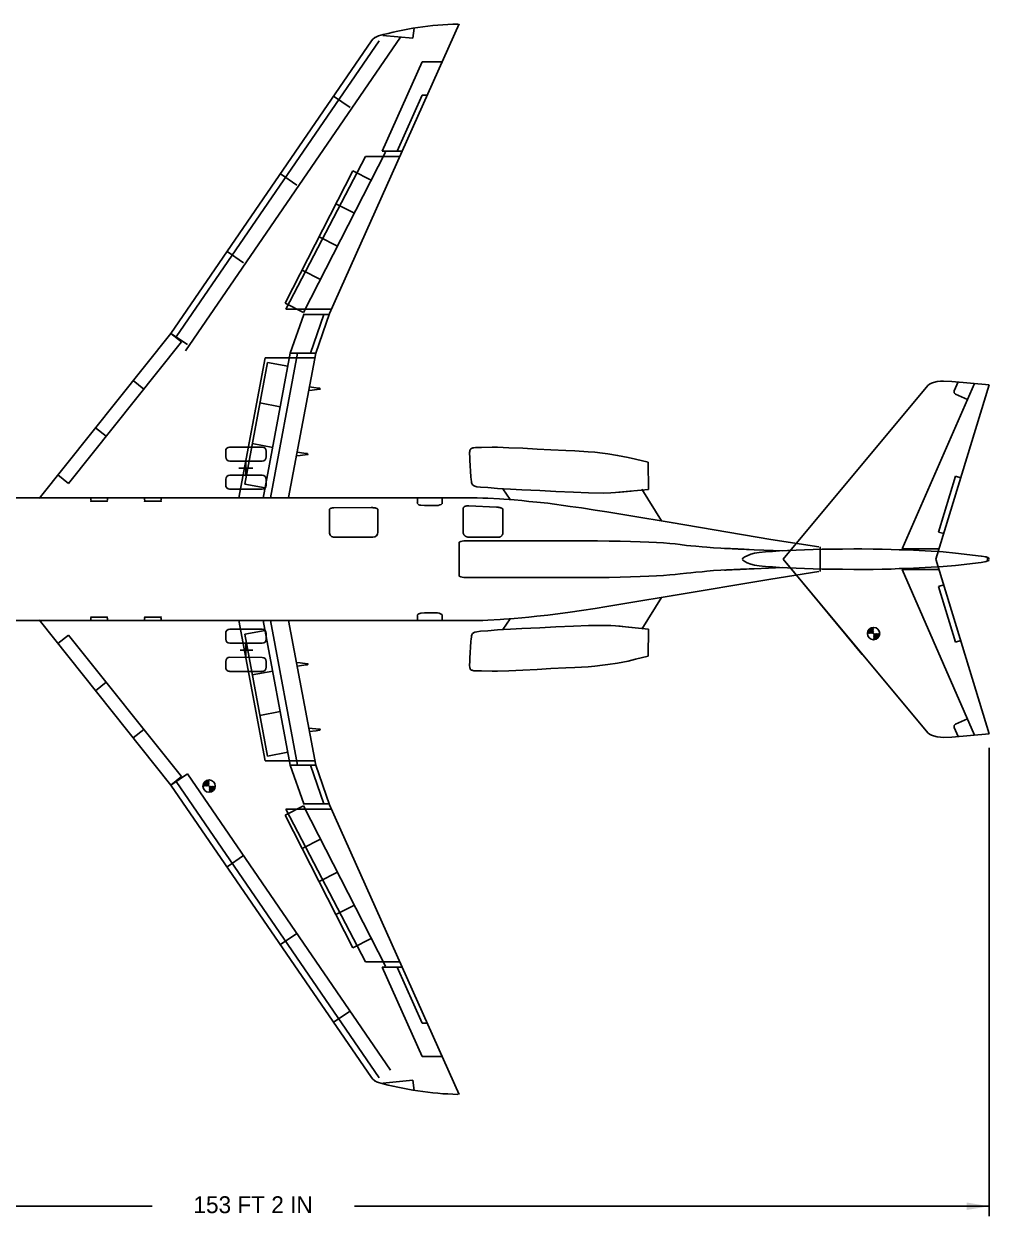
# Model space of a CAD drawing. Extents: x -1358 to 1969, y -513 to 1926.
# Drawn here: x 802 to 1968, y 485 to 1926 of the extents above; entities that cross this region are included whole.
import ezdxf
from ezdxf.enums import TextEntityAlignment as Align

# ---------------------------------------------------------------- set-up
doc = ezdxf.new("R2010")
doc.units = 0
doc.layers.get('0').update_dxf_attribs({"linetype": 'CONTINUOUS'})
doc.layers.add('10', color=7, linetype='CONTINUOUS')

msp = doc.modelspace()

# ---------------------------------------------------------------- linework, layer by layer
at = {"linetype": 'CONTINUOUS'}
for p, q in [((1968.015, 1050.613152), (1968.015, 484.63285)), ((130.015, 496.63285), (956.538206, 496.63285)), ((1201.233266, 496.63285), (1968.015, 496.63285))]:
    msp.add_line(p, q, dxfattribs=at)
msp.add_solid([(1941.015, 501.13285), (1941.015, 492.13285), (1968.015, 496.63285)], dxfattribs=at)
at = {"layer": '10', "color": 7, "linetype": 'CONTINUOUS'}
for p, q in [((1170.9907, 1575.5785), (1327.3759, 1925.7979)), ((1271.4001, 1908.485), (1273.2001, 1920.6849)), ((979.3029, 1551.6116), (1221.6572, 1905.177)), ((985.4918, 1547.3809), (1230.9222, 1905.4342)), ((996.7738, 1530.4153), (1256.8606, 1909.8505)), ((1224.7334, 1909.6648), (1225.5771, 1909.088)), ((1235.2001, 1911.8849), (1271.4001, 1908.485)), ((1234.504, 1771.7593), (1282.7753, 1879.8608)), ((1282.7753, 1879.8608), (1306.8634, 1879.8608)), ((1175.8732, 1838.3837), (1195.6777, 1824.8457)), ((1252.7892, 1771.7593), (1283.045, 1839.5162)), ((1283.045, 1839.5162), (1288.8481, 1839.5162)), ((1117.9458, 1580.9711), (1214.5475, 1765.418)), ((1139.6276, 1576.8268), (1238.4348, 1770.511)), ((1214.5475, 1765.418), (1255.7606, 1765.418)), ((1234.504, 1771.7593), (1258.5923, 1771.7593)), ((1111.4795, 1744.441), (1131.2841, 1730.9031)), ((1117.3517, 1588.1597), (1199.0601, 1748.326)), ((1199.0601, 1748.326), (1221.3359, 1736.9932)), ((1178.6329, 1708.2844), (1200.9088, 1696.9515)), ((1158.2058, 1668.2428), (1180.4817, 1656.91)), ((1047.0858, 1650.4985), (1066.8904, 1636.9604)), ((1137.7788, 1628.2012), (1160.0546, 1616.8683)), ((1117.3517, 1588.1597), (1139.6276, 1576.8268)), ((1117.9458, 1580.9711), (1173.3988, 1580.9711)), ((1123.4607, 1527.6443), (1139.8273, 1574.3302)), ((1139.0496, 1574.3302), (1170.4333, 1574.3302)), ((1147.8295, 1527.6443), (1164.196, 1574.3302)), ((1154.1865, 1527.6443), (1170.9907, 1575.5785)), ((819.8802, 1352.0237), (979.3029, 1551.6116)), ((979.3029, 1551.6116), (999.1074, 1538.0736)), ((979.3045, 1551.6135), (992.2035, 1541.3385)), ((855.6392, 1370.368), (992.2035, 1541.3385)), ((1090.6322, 1352.5953), (1123.4607, 1527.6443)), ((1099.439, 1353.0055), (1132.1907, 1527.6443)), ((1121.4985, 1353.3453), (1154.1865, 1527.6443)), ((1123.4607, 1527.6443), (1154.1865, 1527.6443)), ((1061.4233, 1352.9445), (1093.1752, 1522.2517)), ((1068.3478, 1369.3937), (1095.9601, 1516.6283)), ((1093.1752, 1522.2517), (1153.1752, 1522.2517)), ((1095.9601, 1516.6283), (1120.5328, 1512.0325)), ((933.783, 1494.6233), (946.6821, 1484.3483)), ((1719.237676, 1278.6869), (1893.931576, 1488.6869)), ((1863.042276, 1291.2869), (1950.382704, 1491.207127)), ((1893.931176, 1488.687), (1895.991176, 1490.203)), ((1895.991176, 1490.203), (1898.302176, 1491.424)), ((1898.302176, 1491.424), (1900.770176, 1492.288)), ((1900.770176, 1492.288), (1905.284176, 1493.359)), ((1903.637676, 1278.6869), (1968.01536, 1489.616372)), ((1905.284176, 1493.359), (1909.142176, 1493.873)), ((1909.142176, 1493.873), (1913.031176, 1494.004)), ((1913.031176, 1494.004), (1922.961176, 1493.681)), ((1922.961176, 1493.681), (1968.01536, 1489.616372)), ((1925.883676, 1482.0891), (1930.644862, 1492.987805)), ((1927.398076, 1478.1539), (1941.718376, 1471.6868)), ((1086.756, 1467.55), (1111.3287, 1462.9543)), ((888.2616, 1437.6332), (901.1606, 1427.3582)), ((1077.5519, 1418.4719), (1102.4341, 1413.8182)), ((1340.5612, 1398.2448), (1341.7536, 1378.2941)), ((1540.5676, 1399.6188), (1556.0561, 1395.8389)), ((1061.4088, 1388.7769), (1078.1833, 1388.7769)), ((1069.9, 1380.4491), (1069.9, 1396.885)), ((1556.0561, 1395.8389), (1556.1969, 1363.1174)), ((842.7401, 1380.6431), (855.6392, 1370.368)), ((1068.3478, 1369.3937), (1092.9205, 1364.798)), ((1906.849576, 1311.4774), (1927.429676, 1378.9067)), ((1927.429676, 1378.9067), (1933.646576, 1377.0093)), ((1380.4352, 1363.7166), (1389.266, 1350.715)), ((1520.3086, 1359.5816), (1556.1969, 1363.1174)), ((1548.421, 1363.268), (1572.0434, 1324.9517)), ((732.1296, 1352.6862), (1134.1, 1352.6862)), ((1176.1857, 1340.9694), (1221.289, 1341.078)), ((1339.385, 1343.14), (1372.7878, 1341.5498)), ((1170.6623, 1311.2616), (1170.8657, 1338.4527)), ((1229.2929, 1338.7931), (1229.3227, 1311.3587)), ((1332.392, 1311.127), (1332.4414, 1339.5268)), ((1380.342, 1311.4128), (1380.443, 1338.663)), ((1583.9219, 1322.9268), (1704.15, 1302.687)), ((1906.849576, 1311.4774), (1913.066476, 1309.58)), ((1176.6796, 1305.2168), (1223.3401, 1305.3522)), ((1327.5958, 1299.3118), (1327.6415, 1258.0435)), ((1335.1818, 1300.9369), (1463.2408, 1300.9369)), ((1339.2517, 1305.4892), (1374.253, 1305.352)), ((1704.15, 1302.687), (1761.9999, 1293.687)), ((1684.071, 1290.218), (1718.569, 1288.807)), ((1763.8999, 1263.687), (1763.8999, 1293.687)), ((1863.146276, 1291.2869), (1907.587276, 1291.2869)), ((1684.071, 1267.156), (1718.569, 1268.567)), ((1719.237676, 1278.6869), (1893.931576, 1068.6869)), ((1723.584676, 1273.5657), (1814.733276, 1163.5544)), ((1903.637676, 1278.6869), (1968.015, 1067.758608)), ((1335.1818, 1256.4369), (1463.2408, 1256.4369)), ((1583.9215, 1234.4474), (1704.15, 1254.687)), ((1583.9219, 1234.4474), (1704.15, 1254.687)), ((1704.15, 1254.687), (1761.9999, 1263.687)), ((1863.042276, 1266.0869), (1950.382361, 1066.167458)), ((1863.146276, 1266.0869), (1907.587276, 1266.0869)), ((1906.849576, 1245.8964), (1913.066476, 1247.7938)), ((1906.849576, 1245.8964), (1927.429676, 1178.467)), ((1548.421, 1194.106), (1572.0434, 1232.4223)), ((732.1294, 1204.688), (1134.0997, 1204.688)), ((819.9328, 1205.2822), (979.3029, 1005.7603)), ((1061.3745, 1204.688), (1093.1752, 1035.1201)), ((1090.6488, 1204.688), (1123.4607, 1029.7275)), ((1099.3787, 1204.688), (1132.1907, 1029.7275)), ((1121.3745, 1204.688), (1154.1865, 1029.7275)), ((1380.4352, 1193.6574), (1389.266, 1206.659)), ((1520.3086, 1197.7922), (1556.1969, 1194.2563)), ((1820.900976, 1189.5535), (1827.611076, 1196.2634)), ((842.7401, 1176.7288), (855.6392, 1187.0038)), ((855.6392, 1187.0038), (992.2035, 1016.0334)), ((1068.3478, 1187.9781), (1092.9205, 1192.5739)), ((1068.3478, 1187.9781), (1095.9601, 1040.7435)), ((1556.0561, 1161.5349), (1556.1969, 1194.2563)), ((1820.998576, 1188.8026), (1828.361876, 1196.1659)), ((1821.075076, 1190.576), (1826.588476, 1196.0895)), ((1821.517976, 1191.8676), (1825.296976, 1195.6465)), ((1821.847176, 1188.8026), (1828.361876, 1195.3174)), ((1822.695676, 1188.8026), (1828.361876, 1194.4687)), ((1823.544276, 1188.8026), (1828.361876, 1193.6202)), ((1824.392776, 1188.8026), (1828.361876, 1192.7717)), ((1825.241276, 1188.8026), (1828.361876, 1191.9232)), ((1826.089776, 1188.8026), (1828.361876, 1191.0747)), ((1826.938276, 1188.8026), (1828.361876, 1190.2262)), ((1827.786776, 1188.8026), (1828.361876, 1189.3777)), ((1828.361876, 1187.9541), (1829.210376, 1188.8026)), ((1828.361876, 1187.1056), (1830.058876, 1188.8026)), ((1828.361876, 1186.2571), (1830.907476, 1188.8026)), ((1828.361876, 1185.4084), (1831.755976, 1188.8026)), ((1828.361876, 1184.5599), (1832.604576, 1188.8026)), ((1828.361876, 1183.7114), (1833.453076, 1188.8026)), ((1828.361876, 1182.8629), (1834.301576, 1188.8026)), ((1828.361876, 1182.0144), (1835.150076, 1188.8026)), ((1828.501376, 1181.3053), (1835.859076, 1188.6631)), ((1829.424176, 1181.3796), (1835.784876, 1187.7404)), ((1830.511876, 1181.6189), (1835.545576, 1186.6526)), ((1831.970576, 1182.229), (1834.935476, 1185.1938)), ((1062.842, 1168.597), (1078.359, 1168.597)), ((1062.8422, 1168.5969), (1078.3588, 1168.5969)), ((1069.9, 1160.4888), (1069.9, 1176.9247)), ((1340.5612, 1159.129), (1341.7536, 1179.0797)), ((1927.429676, 1178.467), (1933.646576, 1180.3645)), ((1540.5676, 1157.755), (1556.0561, 1161.5349)), ((1077.5519, 1138.8999), (1102.4341, 1143.5536)), ((888.2616, 1119.7386), (901.1606, 1130.0137)), ((1086.756, 1089.8218), (1111.3287, 1094.4175)), ((1927.398076, 1079.2198), (1941.718376, 1085.687)), ((933.783, 1062.7485), (946.6821, 1073.0236)), ((1893.931176, 1068.687), (1895.991176, 1067.171)), ((1895.991176, 1067.171), (1898.302176, 1065.95)), ((1922.961176, 1063.693), (1968.015, 1067.758608)), ((1925.883676, 1075.2847), (1930.644705, 1064.386353)), ((1898.302176, 1065.95), (1900.770176, 1065.086)), ((1900.770176, 1065.086), (1905.284176, 1064.015)), ((1905.284176, 1064.015), (1909.142176, 1063.5)), ((1909.142176, 1063.5), (1913.031176, 1063.37)), ((1913.031176, 1063.37), (1922.961176, 1063.693)), ((1095.9601, 1040.7435), (1120.5328, 1045.3394)), ((1093.1752, 1035.1201), (1153.1752, 1035.1201)), ((1123.4607, 1029.7275), (1154.1865, 1029.7275)), ((1123.4607, 1029.7275), (1139.8273, 983.0417)), ((1147.8295, 1029.7275), (1164.196, 983.0417)), ((1154.1865, 1029.7275), (1170.9907, 981.7934)), ((979.3029, 1005.7603), (999.1074, 1019.2983)), ((979.3045, 1005.7584), (992.2035, 1016.0333)), ((985.4918, 1009.991), (1230.9222, 651.9377)), ((999.1075, 1019.2983), (1244.538, 661.2451)), ((1017.8788, 1005.2481), (1024.5889, 1011.9581)), ((1017.9764, 1004.4972), (1025.3397, 1011.8604)), ((1018.0529, 1006.2706), (1023.5663, 1011.7841)), ((1018.4958, 1007.5621), (1022.2748, 1011.3411)), ((1018.825, 1004.4972), (1025.3397, 1011.0119)), ((1019.6736, 1004.4972), (1025.3397, 1010.1634)), ((1020.5221, 1004.4972), (1025.3397, 1009.3149)), ((979.3029, 1005.7603), (1221.6572, 652.1948)), ((1021.3706, 1004.4972), (1025.3397, 1008.4663)), ((1022.2191, 1004.4972), (1025.3397, 1007.6178)), ((1023.0676, 1004.4972), (1025.3397, 1006.7693)), ((1023.9161, 1004.4972), (1025.3397, 1005.9207)), ((1024.7646, 1004.4972), (1025.3397, 1005.0722)), ((1025.3397, 1003.6487), (1026.1882, 1004.4972)), ((1025.3397, 1002.8001), (1027.0367, 1004.4972)), ((1025.3397, 1001.9516), (1027.8853, 1004.4972)), ((1025.3397, 1001.1031), (1028.7339, 1004.4972)), ((1025.3397, 1000.2546), (1029.5824, 1004.4972)), ((1025.3397, 999.406), (1030.4309, 1004.4972)), ((1025.3397, 998.5575), (1031.2794, 1004.4972)), ((1025.3397, 997.709), (1032.1279, 1004.4972)), ((1025.4792, 996.9999), (1032.837, 1004.3577)), ((1026.402, 997.0742), (1032.7627, 1003.4349)), ((1027.4897, 997.3134), (1032.5234, 1002.3472)), ((1028.9485, 997.9236), (1031.9133, 1000.8885)), ((1117.3517, 969.2122), (1139.6276, 980.5451)), ((1139.0496, 983.0417), (1170.4333, 983.0417)), ((1139.6276, 980.5451), (1238.4348, 786.8609)), ((1170.9907, 981.7934), (1327.3759, 631.574)), ((1117.3517, 969.2122), (1199.0601, 809.0458)), ((1117.9458, 976.4008), (1214.5475, 791.9539)), ((1117.9458, 976.4008), (1173.3988, 976.4008)), ((1137.7788, 929.1707), (1160.0546, 940.5035)), ((1047.0858, 906.8734), (1066.8904, 920.4114)), ((1158.2058, 889.129), (1180.4817, 900.4619)), ((1178.6329, 849.0874), (1200.9088, 860.4203)), ((1111.4795, 812.9308), (1131.2841, 826.4687)), ((1199.0601, 809.0458), (1221.3359, 820.3787)), ((1214.5475, 791.9539), (1255.7606, 791.9539)), ((1234.504, 785.6126), (1282.7753, 677.511)), ((1234.504, 785.6126), (1258.5923, 785.6126)), ((1252.7892, 785.6126), (1283.045, 717.8557)), ((1175.8732, 718.9882), (1195.6777, 732.5261)), ((1283.045, 717.8557), (1288.8481, 717.8557)), ((1282.7753, 677.511), (1306.8634, 677.511)), ((1235.2001, 645.487), (1271.4001, 648.8869)), ((1271.4001, 648.8869), (1273.2001, 636.687)), ((1224.7334, 647.7071), (1225.5771, 648.2838))]:
    msp.add_line(p, q, dxfattribs=at)
for points in [[(1146.272, 1486.982), (1154.676, 1485.987), (1158.872, 1485.438), (1158.864, 1485.387), (1159.081, 1485.18), (1159.193, 1484.902), (1159.178, 1484.603), (1159.039, 1484.338), (1159.689874, 1484.288259), (1158.803, 1484.154), (1150.033, 1483.185), (1145.6428, 1482.7514)], [(1050.4406, 1397.2762), (1089.4046, 1397.3125), (1091.3166, 1397.6944), (1092.9371, 1398.7786), (1094.0198, 1400.4001), (1094.4, 1402.3124), (1094.4001, 1409.2773), (1094.0191, 1411.1918), (1092.934, 1412.8146), (1091.3103, 1413.8981), (1089.3954, 1414.2774), (1050.3918, 1414.2411), (1048.4733, 1413.8565), (1046.8493, 1412.765), (1045.7686, 1411.1338), (1045.3966, 1409.2128), (1045.436, 1402.2479), (1045.8252, 1400.3421), (1046.9121, 1398.729), (1048.5323, 1397.6528), (1050.4406, 1397.2762)], [(1340.5612, 1398.2448), (1340.259129, 1402.935114), (1340.162144, 1405.751874), (1340.181099, 1407.629847), (1340.280722, 1408.970446), (1340.446933, 1409.974592), (1340.676311, 1410.753931), (1340.972424, 1411.375393), (1341.344969, 1411.881451), (1341.81063, 1412.300234), (1342.395618, 1412.65094), (1343.14077, 1412.946858), (1344.111394, 1413.197047), (1345.417192, 1413.407128), (1347.256228, 1413.579184), (1350.024794, 1413.710134), (1354.6463, 1413.7857)], [(1540.5676, 1399.6188), (1531.588, 1401.8148), (1519.006, 1404.1478), (1507.172, 1405.9508), (1500.858, 1406.6958), (1491.681, 1407.8938), (1483.482, 1408.6338), (1467.408, 1409.5878), (1456.335, 1410.0248), (1438.518, 1410.9768), (1421.829, 1411.7958), (1404.369, 1412.7248), (1387.652, 1413.5068), (1373.702, 1414.1858), (1367.63, 1414.1548), (1354.6463, 1413.7857)], [(1131.607, 1407.915), (1140.01, 1406.919), (1144.206, 1406.37), (1144.199, 1406.319), (1144.416, 1406.113), (1144.527, 1405.835), (1144.512, 1405.536), (1144.374, 1405.27), (1145.024644, 1405.220511), (1144.137, 1405.087), (1135.368, 1404.117), (1130.9777, 1403.6835)], [(1089.3954, 1363.2762), (1050.3918, 1363.3124), (1048.4733, 1363.6971), (1046.8493, 1364.7886), (1045.7686, 1366.4197), (1045.3966, 1368.3407), (1045.436, 1375.3057), (1045.8252, 1377.2115), (1046.9121, 1378.8245), (1048.5323, 1379.9008), (1050.4406, 1380.2774), (1089.4046, 1380.2411), (1091.3166, 1379.8592), (1092.9371, 1378.775), (1094.0198, 1377.1535), (1094.4, 1375.2412), (1094.4001, 1368.2762), (1094.0191, 1366.3617), (1092.934, 1364.739), (1091.3103, 1363.6554), (1089.3954, 1363.2762)], [(1362.378, 1365.2358), (1353.174912, 1365.847909), (1348.93706, 1366.371734), (1346.498076, 1366.948856), (1345.628857, 1367.28549), (1344.911056, 1367.670916), (1344.307824, 1368.1219), (1343.793205, 1368.66144), (1343.348307, 1369.322819), (1342.958912, 1370.156786), (1342.613893, 1371.245351), (1342.303993, 1372.73081), (1342.020588, 1374.884197), (1341.7536, 1378.2941)], [(1362.378, 1365.2358), (1373.989, 1364.1128), (1381.056, 1363.6818), (1389.562, 1363.2368), (1403.394, 1362.4818), (1425.019, 1361.5508), (1444.347, 1360.4468), (1465.747, 1359.5568), (1483.725, 1358.7708), (1501.619, 1358.6248), (1510.797, 1358.9388), (1522.039, 1359.7288), (1535.2742, 1361.0561)], [(902.4503, 1352.685), (902.3875, 1350.187), (902.2031, 1349.721), (901.9083, 1349.316), (901.5219, 1348.996), (901.0683, 1348.783), (902.446559, 1348.706059), (900.5759, 1348.689), (884.0754, 1348.72), (882.208233, 1348.757763), (883.5987, 1348.875), (883.1755, 1349.144), (882.8322, 1349.509), (882.5908, 1349.949), (882.466, 1350.434), (882.4503, 1352.6845)], [(967.4504, 1352.685), (967.3876, 1350.187), (967.203, 1349.721), (966.9082, 1349.316), (966.5219, 1348.996), (966.0683, 1348.783), (967.446559, 1348.706059), (965.5759, 1348.689), (949.0755, 1348.72), (947.20833, 1348.757763), (948.5987, 1348.875), (948.1755, 1349.144), (947.8322, 1349.509), (947.5908, 1349.949), (947.466, 1350.434), (947.4504, 1352.6845)], [(1134.1, 1352.687), (1330, 1352.687), (1348.478074, 1352.747578), (1349.511108, 1352.791675), (1343.178, 1352.831), (1356.355, 1352.608), (1362.268, 1352.366), (1376.416, 1351.59), (1381.509, 1351.181), (1393.932, 1350.366), (1403.309, 1349.466), (1411.921, 1348.564), (1421.563, 1347.722), (1434.729, 1346.297), (1461.763, 1342.511), (1475.568, 1340.67), (1491.884, 1338.072), (1505.977, 1335.94), (1535.12, 1330.968), (1551.893, 1328.198), (1566.691, 1325.775), (1583.819, 1322.883), (1585.323081, 1322.643163), (1583.859, 1322.93), (1583.9216, 1322.9272)], [(1176.1857, 1340.9694), (1175.641479, 1340.914364), (1175.097543, 1340.84591), (1174.558957, 1340.76319), (1174.031419, 1340.665508), (1173.521189, 1340.552367), (1173.03497, 1340.423518), (1172.579746, 1340.279007), (1172.162575, 1340.119216), (1171.790344, 1339.944889), (1171.469508, 1339.757146), (1171.330192, 1339.658695), (1171.205806, 1339.557474), (1171.096913, 1339.453723), (1171.004, 1339.347698), (1170.927474, 1339.239674), (1170.867652, 1339.129935), (1170.824762, 1339.018782), (1170.798939, 1338.906522), (1170.790223, 1338.793467), (1170.798558, 1338.679935), (1170.823797, 1338.566241), (1170.8657, 1338.4527)], [(1229.2929, 1338.7931), (1229.286581, 1338.889576), (1229.267324, 1338.987385), (1229.234373, 1339.086337), (1229.186987, 1339.186218), (1229.12445, 1339.286795), (1229.04608, 1339.387809), (1228.951236, 1339.48898), (1228.839334, 1339.590008), (1228.709853, 1339.690572), (1228.56235, 1339.790331), (1228.396467, 1339.88893), (1228.211945, 1339.985999), (1227.786499, 1340.174014), (1227.286247, 1340.351266), (1226.713508, 1340.514659), (1226.072784, 1340.661257), (1225.370732, 1340.788433), (1224.61597, 1340.89401), (1223.818744, 1340.976377), (1222.990466, 1341.034573), (1222.143182, 1341.068317), (1221.289, 1341.078)], [(1277.132, 1352.496), (1277.123, 1347.446), (1277.026, 1347.13), (1277.002, 1346.595), (1277.166, 1345.941), (1277.425, 1345.585), (1278.515, 1344.716), (1279.001, 1344.459), (1279.847, 1344.197), (1281.128, 1344.001), (1285.866, 1343.68), (1299.766, 1343.705), (1301.113785, 1343.6952), (1299.75, 1343.627), (1299.773, 1343.572), (1299.838, 1343.526), (1299.976, 1343.49), (1300.65, 1343.508), (1302.317, 1343.801), (1304.176, 1344.264), (1305.611, 1344.783), (1306.347, 1345.18), (1306.788, 1345.564), (1307.026, 1345.95), (1307.149, 1346.467), (1307.136, 1347.26), (1307.074, 1347.792), (1307.0318, 1352.292)], [(1332.4414, 1339.5268), (1332.448598, 1339.776775), (1332.469248, 1340.01694), (1332.503279, 1340.247448), (1332.550634, 1340.468443), (1332.611264, 1340.680062), (1332.685133, 1340.88243), (1332.772215, 1341.075669), (1332.872495, 1341.259888), (1332.985968, 1341.435192), (1333.11264, 1341.601676), (1333.252526, 1341.75943), (1333.405654, 1341.908535), (1333.572061, 1342.049065), (1333.751794, 1342.181088), (1333.944911, 1342.304665), (1334.151481, 1342.41985), (1334.371583, 1342.52669), (1334.605306, 1342.625225), (1334.852752, 1342.71549), (1335.114031, 1342.797512), (1335.389268, 1342.871313), (1335.678595, 1342.936907), (1335.982159, 1342.994302), (1336.300118, 1343.0435), (1336.979908, 1343.117277), (1337.719473, 1343.158121), (1338.520525, 1343.165807), (1339.385, 1343.14)], [(1380.443, 1338.663), (1380.437698, 1338.778076), (1380.420563, 1338.893981), (1380.391023, 1339.010545), (1380.348513, 1339.127583), (1380.29248, 1339.244898), (1380.222385, 1339.362277), (1380.137714, 1339.479494), (1380.037975, 1339.59631), (1379.922709, 1339.712472), (1379.791493, 1339.827719), (1379.643947, 1339.941773), (1379.479737, 1340.054352), (1379.298584, 1340.165162), (1379.100267, 1340.273903), (1378.651576, 1340.483956), (1378.133249, 1340.682046), (1377.546092, 1340.865726), (1376.892221, 1341.032643), (1376.175102, 1341.180618), (1375.39953, 1341.307725), (1374.571546, 1341.412364), (1373.69829, 1341.493318), (1372.7878, 1341.5498)], [(1332.392, 1311.127), (1332.390029, 1310.900226), (1332.401693, 1310.664635), (1332.428102, 1310.420754), (1332.470327, 1310.169259), (1332.529374, 1309.910988), (1332.606158, 1309.646946), (1332.701472, 1309.378306), (1332.815952, 1309.106402), (1332.950056, 1308.832726), (1333.104024, 1308.558907), (1333.277863, 1308.286691), (1333.471321, 1308.017915), (1333.683875, 1307.754469), (1333.914725, 1307.498264), (1334.162798, 1307.251185), (1334.42676, 1307.015052), (1334.705036, 1306.791576), (1334.995841, 1306.582316), (1335.297221, 1306.388648), (1335.607092, 1306.211733), (1335.923289, 1306.052491), (1336.243617, 1305.911592), (1336.565895, 1305.789449), (1336.888008, 1305.686215), (1337.207941, 1305.601804), (1337.523819, 1305.5359), (1337.83393, 1305.487981), (1338.136752, 1305.45735), (1338.430958, 1305.443161), (1338.715429, 1305.444451), (1338.989249, 1305.460168), (1339.2517, 1305.4892)], [(1374.253, 1305.352), (1374.469477, 1305.311027), (1374.697787, 1305.282252), (1374.937566, 1305.266991), (1375.188256, 1305.266546), (1375.449085, 1305.282168), (1375.719057, 1305.315028), (1375.996942, 1305.366172), (1376.281277, 1305.436485), (1376.570378, 1305.526645), (1376.862353, 1305.637092), (1377.155136, 1305.767987), (1377.446518, 1305.91919), (1377.734203, 1306.090238), (1378.015852, 1306.280341), (1378.289151, 1306.488389), (1378.551867, 1306.712967), (1378.801908, 1306.952385), (1379.037381, 1307.204727), (1379.256637, 1307.467893), (1379.458306, 1307.739663), (1379.64133, 1308.017753), (1379.804968, 1308.299874), (1379.948802, 1308.583793), (1380.072723, 1308.867377), (1380.17691, 1309.14864), (1380.261804, 1309.425775), (1380.328067, 1309.697175), (1380.376551, 1309.961451), (1380.408255, 1310.217436), (1380.424286, 1310.46418), (1380.425827, 1310.700949), (1380.4141, 1310.9272), (1380.386556, 1311.169019), (1380.342, 1311.4128)], [(1582.248, 1297.719), (1574.654, 1298.329), (1566.101, 1298.876), (1556.589, 1299.358), (1546.119, 1299.775), (1534.69, 1300.129), (1522.303, 1300.418), (1508.958, 1300.643), (1494.654, 1300.804), (1479.391, 1300.9), (1463.1698, 1300.932)], [(1582.32, 1297.724), (1588.484, 1297.139), (1594.632, 1296.428), (1602.181, 1295.465), (1607.33, 1295.005), (1613.679, 1294.294), (1621.328, 1293.78), (1626.976, 1293.07), (1635.075, 1292.456), (1643.625, 1291.991), (1654.674, 1291.521), (1665.123, 1291.002), (1684.0717, 1290.2181)], [(1648.12, 1291.799), (1649.934343, 1291.728946), (1650.864546, 1291.691705), (1652.314526, 1291.630563), (1653.331053, 1291.584978), (1653.857731, 1291.560404), (1654.674, 1291.521), (1655.526691, 1291.47804), (1657.387511, 1291.381533), (1659.28312, 1291.283505), (1660.339464, 1291.230033), (1662.084609, 1291.144106), (1664.049123, 1291.05116), (1665.123, 1291.002), (1666.85398, 1290.925112), (1668.082402, 1290.871822), (1670.695863, 1290.760967), (1672.071113, 1290.70367), (1674.93418, 1290.586006), (1677.914705, 1290.465143), (1684.0715, 1290.2181)], [(1669.859, 1278.836), (1670.461, 1279.836), (1672.664, 1281.631), (1675.616, 1282.926), (1680.069, 1284.668), (1684.622, 1285.81), (1690.173, 1286.7), (1697.625, 1287.537), (1706.026, 1288.072), (1714.527, 1288.807), (1724.428, 1289.239), (1755.43, 1290.434), (1766.181, 1290.714), (1778.731, 1290.842), (1790.731, 1290.87), (1804.481, 1291.096), (1814.281, 1291.078), (1827.831, 1290.954), (1838.781, 1290.685), (1849.63, 1290.515), (1859.28, 1290.098), (1869.229, 1289.88), (1890.628, 1288.842), (1912.575, 1287.453), (1927.473, 1286.176), (1958.416, 1282.571), (1964.564, 1281.46), (1966.513, 1280.806), (1967.562, 1280.054), (1967.8103, 1279.1035)], [(1669.859, 1278.537), (1670.461, 1277.538), (1672.664, 1275.742), (1675.616, 1274.448), (1680.069, 1272.706), (1684.622, 1271.564), (1690.173, 1270.674), (1697.625, 1269.837), (1706.026, 1269.302), (1714.527, 1268.567), (1724.428, 1268.135), (1755.43, 1266.94), (1766.181, 1266.66), (1778.731, 1266.532), (1790.731, 1266.504), (1804.481, 1266.278), (1814.281, 1266.295), (1827.831, 1266.42), (1838.781, 1266.689), (1849.63, 1266.859), (1859.28, 1267.276), (1869.229, 1267.494), (1890.628, 1268.532), (1912.575, 1269.921), (1927.473, 1271.198), (1958.416, 1274.803), (1964.564, 1275.914), (1966.513, 1276.568), (1967.562, 1277.32), (1967.8103, 1278.2704)], [(1582.248, 1259.655), (1574.654, 1259.045), (1566.101, 1258.498), (1556.589, 1258.016), (1546.119, 1257.599), (1534.69, 1257.245), (1522.303, 1256.956), (1508.958, 1256.731), (1494.654, 1256.57), (1479.391, 1256.474), (1463.1698, 1256.442)], [(1582.32, 1259.65), (1588.484, 1260.235), (1594.632, 1260.946), (1602.181, 1261.909), (1607.33, 1262.368), (1613.679, 1263.08), (1621.328, 1263.594), (1626.976, 1264.304), (1635.075, 1264.918), (1643.625, 1265.383), (1654.674, 1265.853), (1665.123, 1266.372), (1684.0717, 1267.156)], [(1648.12, 1265.574), (1649.934343, 1265.64408), (1650.864546, 1265.681383), (1652.314526, 1265.742733), (1653.331053, 1265.788563), (1653.857731, 1265.813299), (1654.674, 1265.853), (1655.526691, 1265.89599), (1657.387511, 1265.992533), (1659.28312, 1266.090569), (1660.339464, 1266.144037), (1662.084609, 1266.229946), (1664.049123, 1266.322861), (1665.123, 1266.372), (1666.85398, 1266.448884), (1668.082402, 1266.50217), (1670.695863, 1266.613011), (1672.071113, 1266.670301), (1674.93418, 1266.787953), (1677.914705, 1266.908813), (1684.0715, 1267.1559)], [(1134.1, 1204.687), (1330, 1204.687), (1348.472519, 1204.626015), (1349.503043, 1204.581871), (1343.178, 1204.544), (1356.355, 1204.767), (1362.268, 1205.009), (1377.245, 1205.856), (1381.509, 1206.194), (1393.932, 1207.008), (1403.309, 1207.908), (1411.921, 1208.811), (1421.563, 1209.652), (1434.729, 1211.077), (1461.762, 1214.863), (1475.568, 1216.704), (1491.884, 1219.302), (1505.977, 1221.435), (1535.12, 1226.406), (1551.893, 1229.177), (1566.691, 1231.599), (1583.819, 1234.491), (1585.323081, 1234.730852), (1583.859, 1234.445), (1583.9216, 1234.4477)], [(1307.032, 1205.082), (1307.074, 1209.582), (1307.162, 1210.68), (1307.082, 1211.261), (1306.92, 1211.631), (1306.578, 1212.019), (1305.993, 1212.406), (1305.018, 1212.828), (1303.567, 1213.281), (1301.339, 1213.765), (1300.247, 1213.896), (1299.846, 1213.852), (1299.776, 1213.805), (1299.75, 1213.75), (1301.109696, 1213.686444), (1299.763, 1213.678), (1285.866, 1213.694), (1281.128, 1213.373), (1279.848, 1213.177), (1278.818, 1212.831), (1278.19, 1212.426), (1277.425, 1211.789), (1277.166, 1211.433), (1277.045, 1211.072), (1276.997, 1210.498), (1277.123, 1209.928), (1277.1321, 1204.878)], [(902.4503, 1204.687), (902.3875, 1207.184), (902.2031, 1207.651), (901.9083, 1208.056), (901.5219, 1208.376), (901.0683, 1208.589), (902.446559, 1208.666007), (900.5759, 1208.683), (884.0754, 1208.652), (882.208233, 1208.614259), (883.5987, 1208.497), (883.1755, 1208.228), (882.8322, 1207.863), (882.5908, 1207.423), (882.466, 1206.938), (882.4503, 1204.6874)], [(967.4504, 1204.687), (967.3876, 1207.184), (967.203, 1207.651), (966.9082, 1208.056), (966.5219, 1208.376), (966.0683, 1208.589), (967.446559, 1208.666007), (965.5759, 1208.683), (949.0755, 1208.652), (947.20833, 1208.614259), (948.5987, 1208.497), (948.1755, 1208.228), (947.8322, 1207.863), (947.5908, 1207.423), (947.466, 1206.938), (947.4504, 1204.6874)], [(1362.378, 1192.138), (1373.989, 1193.261), (1381.056, 1193.692), (1389.562, 1194.137), (1403.394, 1194.892), (1425.019, 1195.823), (1444.347, 1196.927), (1465.747, 1197.817), (1483.725, 1198.603), (1501.619, 1198.749), (1510.797, 1198.435), (1522.039, 1197.645), (1535.2742, 1196.3177)], [(1089.3954, 1194.0976), (1050.3918, 1194.0614), (1048.4733, 1193.6767), (1046.8493, 1192.5852), (1045.7686, 1190.9541), (1045.3966, 1189.033), (1045.436, 1182.0681), (1045.8252, 1180.1623), (1046.9121, 1178.5492), (1048.5323, 1177.473), (1050.4406, 1177.0964), (1089.4046, 1177.1327), (1091.3166, 1177.5146), (1092.9371, 1178.5988), (1094.0198, 1180.2203), (1094.4, 1182.1326), (1094.4001, 1189.0976), (1094.0191, 1191.0121), (1092.934, 1192.6348), (1091.3103, 1193.7183), (1089.3954, 1194.0976)], [(1341.7536, 1179.0797), (1342.020588, 1182.489603), (1342.303993, 1184.64299), (1342.613893, 1186.128449), (1342.958912, 1187.217014), (1343.348307, 1188.050981), (1343.793205, 1188.71236), (1344.307824, 1189.2519), (1344.911056, 1189.702884), (1345.628857, 1190.08831), (1346.498076, 1190.424944), (1348.93706, 1191.002066), (1353.174912, 1191.525891), (1362.378, 1192.138)], [(1050.4406, 1160.0976), (1089.4046, 1160.0613), (1091.3166, 1159.6794), (1092.9371, 1158.5952), (1094.0198, 1156.9737), (1094.4, 1155.0614), (1094.4001, 1148.0964), (1094.0191, 1146.1819), (1092.934, 1144.5592), (1091.3103, 1143.4757), (1089.3954, 1143.0964), (1050.3918, 1143.1326), (1048.4733, 1143.5173), (1046.8493, 1144.6088), (1045.7686, 1146.2399), (1045.3966, 1148.161), (1045.436, 1155.1259), (1045.8252, 1157.0317), (1046.9121, 1158.6448), (1048.5323, 1159.721), (1050.4406, 1160.0976)], [(1131.607, 1149.459), (1140.01, 1150.455), (1144.206, 1151.004), (1144.199, 1151.054), (1144.416, 1151.261), (1144.527, 1151.539), (1144.512, 1151.838), (1144.374, 1152.103), (1145.024644, 1152.152785), (1144.137, 1152.287), (1135.368, 1153.257), (1130.9777, 1153.6905)], [(1354.6463, 1143.5881), (1350.024794, 1143.663666), (1347.256228, 1143.794616), (1345.417192, 1143.966672), (1344.111394, 1144.176753), (1343.14077, 1144.426942), (1342.395618, 1144.72286), (1341.81063, 1145.073566), (1341.344969, 1145.492349), (1340.972424, 1145.998407), (1340.676311, 1146.619869), (1340.446933, 1147.399208), (1340.280722, 1148.403354), (1340.181099, 1149.743953), (1340.162144, 1151.621926), (1340.259129, 1154.438686), (1340.5612, 1159.129)], [(1540.5676, 1157.755), (1531.588, 1155.559), (1519.006, 1153.226), (1507.172, 1151.423), (1500.858, 1150.678), (1491.681, 1149.48), (1483.482, 1148.74), (1467.408, 1147.786), (1456.335, 1147.349), (1438.518, 1146.397), (1421.829, 1145.578), (1404.369, 1144.649), (1387.652, 1143.867), (1373.702, 1143.188), (1367.63, 1143.219), (1354.6463, 1143.5881)], [(1146.272, 1070.392), (1154.676, 1071.387), (1158.872, 1071.936), (1158.864, 1071.987), (1159.081, 1072.194), (1159.193, 1072.471), (1159.178, 1072.771), (1159.039, 1073.036), (1159.689874, 1073.085785), (1158.803, 1073.22), (1150.033, 1074.189), (1145.6428, 1074.6225)]]:
    msp.add_lwpolyline(points, dxfattribs=at)
for centre in [(1828.361898, 1188.802612), (1025.339722, 1004.497192)]:
    msp.add_circle(centre, 7.5, dxfattribs=at)
for centre, radius, start, end in [((1335.469482, 1535.862305), 389.821564, 91.387167, 105.702069), ((1234.029663, 1896.696289), 15, 105.702258, 145.571083), ((1928.632772, 1480.888062), 3, 156.400389, 245.695919), ((1176.662143, 1311.216734), 6, 179.571481, 270.166344), ((1223.322725, 1311.352203), 6, 270.166344, 0.062314), ((1335.981299, 1278.68689), 22.264361, 92.057992, 112.125222), ((1963.041992, 1278.68689), 3.047974, 270, 90), ((1335.981299, 1278.68689), 22.264361, 248.001603, 267.942008), ((1928.632772, 1076.485718), 3, 114.304061, 203.599594), ((1234.029663, 660.675598), 15, 214.428953, 254.297778), ((1335.469482, 1021.509521), 389.821564, 254.297942, 268.612844)]:
    msp.add_arc(centre, radius, start, end, dxfattribs=at)
for p in [(1050.3918, 1143.1326), (1089.3954, 1143.0964)]:
    msp.add_point(p, dxfattribs=at)

# ---------------------------------------------------------------- texts
at = {"linetype": 'CONTINUOUS'}
msp.add_text('153 FT 2 IN', height=20.42183, dxfattribs=at).set_placement((1078.502609, 498.480973), align=Align.MIDDLE)

doc.saveas('drawing.dxf')
